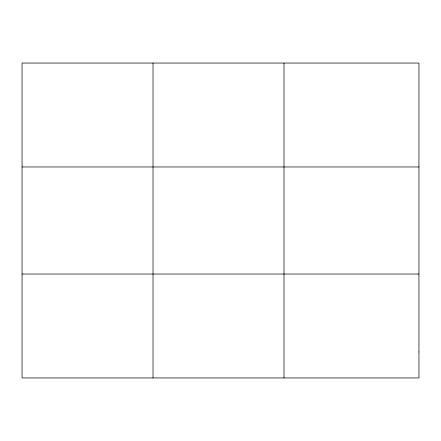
<?xml version="1.0" encoding="UTF-8"?>
<svg xmlns="http://www.w3.org/2000/svg" width="441" height="441" viewBox="0 0 441 441"><rect width="100%" height="100%" fill="white"/><g stroke="black" fill="none" stroke-linecap="round" stroke-linejoin="round"><path stroke-width="0.66" d="M153.027 63.052L153.027 377.948M284.004 63.052L284.004 377.948M22.05 166.968L418.95 166.968M22.05 274.032L418.95 274.032M418.95 351.968L418.95 377.948L22.05 377.948L22.05 63.052L418.95 63.052L418.95 351.968"/></g></svg>
